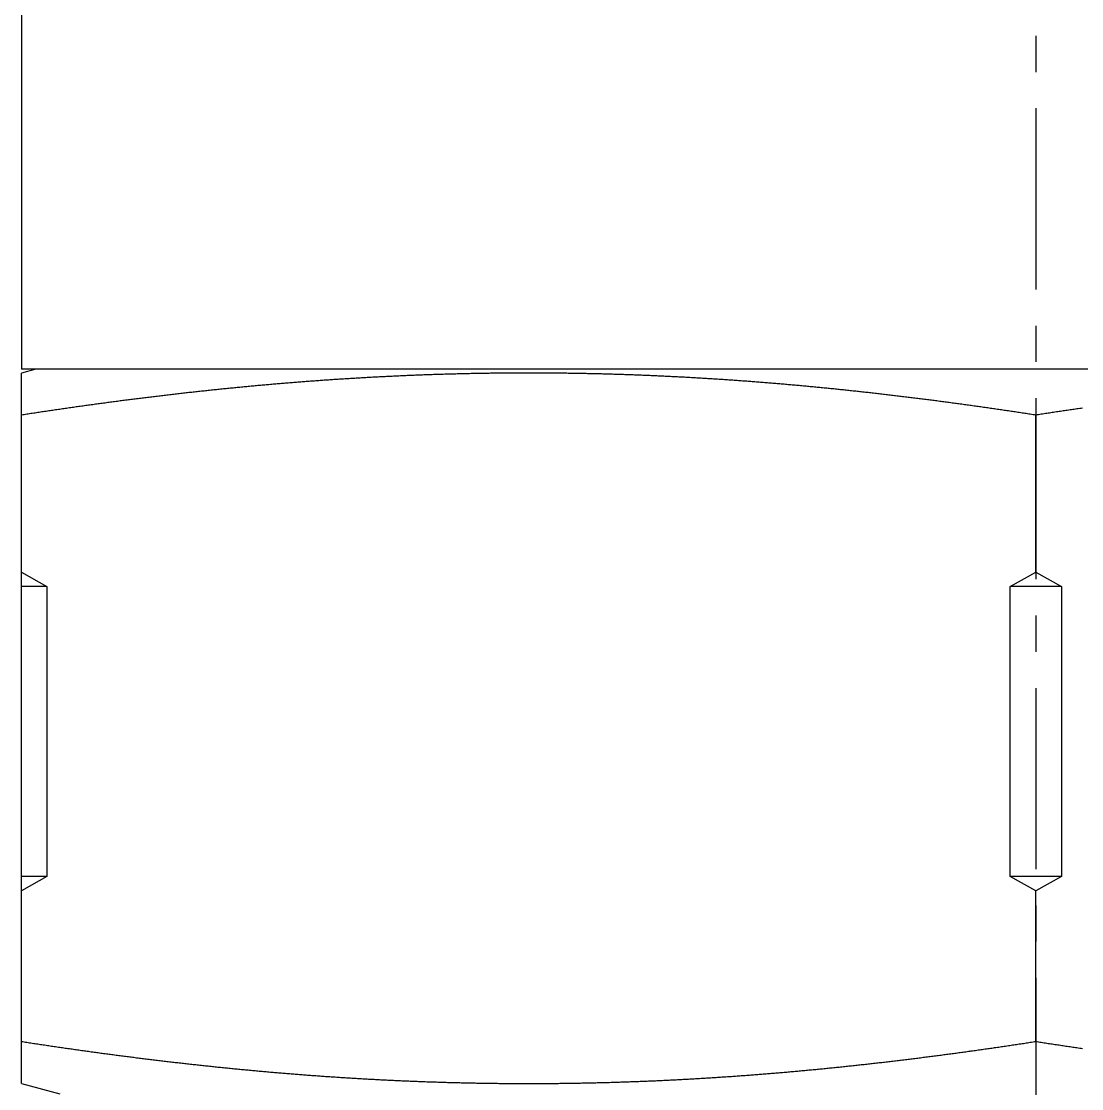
# Model space of a CAD drawing. Extents: x -14 to 110, y -23 to 72.
# Drawn here: x 94.11 to 101.42, y 8.44 to 15.8 of the extents above; entities that cross this region are included whole.
import ezdxf

# ---------------------------------------------------------------- set-up
doc = ezdxf.new("R2010")
doc.units = 0
doc.linetypes.add('CENTER', pattern=[2, 1.25, -0.25, 0.25, -0.25])
doc.layers.get('0').update_dxf_attribs({"linetype": 'CONTINUOUS'})
doc.layers.add('CENTER', color=1, linetype='CENTER')

msp = doc.modelspace()

# ---------------------------------------------------------------- linework, layer by layer
at = {"color": 7, "linetype": 'CONTINUOUS'}
for p, q in [((94.1078, 20.5041), (94.1078, 13.4041)), ((108.1078, 13.4041), (94.1078, 13.4041)), ((94.2078, 13.4041), (94.1078, 13.3773)), ((94.1078, 8.4753), (94.1078, 13.3773)), ((101.1078, 12.0041), (101.1078, 13.0872)), ((94.1078, 12.0041), (94.2844, 11.9041)), ((100.9312, 11.9041), (101.1078, 12.0041)), ((101.1078, 12.0041), (101.2844, 11.9041)), ((94.2844, 11.9041), (94.1078, 11.9041)), ((94.2844, 11.9041), (94.2844, 9.9041)), ((100.9312, 9.9041), (100.9312, 11.9041)), ((101.2844, 11.9041), (100.9312, 11.9041)), ((101.2844, 11.9041), (101.2844, 9.9041)), ((94.2844, 9.9041), (94.1078, 9.8041)), ((94.2844, 9.9041), (94.1078, 9.9041)), ((101.1078, 9.8041), (100.9312, 9.9041)), ((101.2844, 9.9041), (100.9312, 9.9041)), ((101.2844, 9.9041), (101.1078, 9.8041)), ((101.1078, 8.7655), (101.1078, 9.8041)), ((94.1078, 8.4753), (94.3734, 8.4041))]:
    msp.add_line(p, q, dxfattribs=at)
at = {"color": 7}
for points in [[(101.108, 13.0872, 0), (101.098, 13.0886, 0), (101.089, 13.0901, 0), (101.079, 13.0916, 0), (101.07, 13.093, 0), (101.061, 13.0945, 0), (101.051, 13.0959, 0), (101.042, 13.0974, 0), (101.032, 13.0988, 0), (101.023, 13.1002, 0), (101.013, 13.1017, 0), (101.004, 13.1031, 0), (100.994, 13.1045, 0), (100.985, 13.106, 0), (100.975, 13.1074, 0), (100.966, 13.1088, 0), (100.957, 13.1102, 0), (100.947, 13.1116, 0), (100.938, 13.113, 0), (100.928, 13.1144, 0), (100.919, 13.1158, 0), (100.909, 13.1173, 0), (100.9, 13.1186, 0), (100.89, 13.12, 0), (100.881, 13.1214, 0), (100.871, 13.1228, 0), (100.862, 13.1242, 0), (100.852, 13.1256, 0), (100.843, 13.127, 0), (100.833, 13.1283, 0), (100.824, 13.1297, 0), (100.815, 13.1311, 0), (100.805, 13.1325, 0), (100.796, 13.1338, 0), (100.786, 13.1352, 0), (100.777, 13.1365, 0), (100.767, 13.1379, 0), (100.758, 13.1392, 0), (100.748, 13.1406, 0), (100.739, 13.1419, 0), (100.729, 13.1433, 0), (100.72, 13.1446, 0), (100.71, 13.146, 0), (100.701, 13.1473, 0), (100.691, 13.1486, 0), (100.682, 13.1499, 0), (100.672, 13.1513, 0), (100.663, 13.1526, 0), (100.654, 13.1539, 0), (100.644, 13.1552, 0), (100.635, 13.1565, 0), (100.625, 13.1578, 0), (100.616, 13.1591, 0), (100.606, 13.1604, 0), (100.597, 13.1617, 0), (100.587, 13.163, 0), (100.578, 13.1643, 0), (100.568, 13.1656, 0), (100.559, 13.1669, 0), (100.549, 13.1682, 0), (100.54, 13.1695, 0), (100.53, 13.1707, 0), (100.521, 13.172, 0), (100.511, 13.1733, 0), (100.502, 13.1746, 0), (100.492, 13.1758, 0), (100.483, 13.1771, 0), (100.473, 13.1783, 0), (100.464, 13.1796, 0), (100.454, 13.1808, 0), (100.445, 13.1821, 0), (100.435, 13.1833, 0), (100.426, 13.1846, 0), (100.417, 13.1858, 0), (100.407, 13.187, 0), (100.398, 13.1883, 0), (100.388, 13.1895, 0), (100.379, 13.1907, 0), (100.369, 13.1919, 0), (100.36, 13.1931, 0), (100.35, 13.1943, 0), (100.341, 13.1956, 0), (100.331, 13.1968, 0), (100.322, 13.198, 0), (100.312, 13.1992, 0), (100.303, 13.2004, 0), (100.293, 13.2015, 0), (100.284, 13.2027, 0), (100.274, 13.2039, 0), (100.265, 13.2051, 0), (100.255, 13.2063, 0), (100.246, 13.2074, 0), (100.236, 13.2086, 0), (100.227, 13.2098, 0), (100.217, 13.2109, 0), (100.208, 13.2121, 0), (100.198, 13.2133, 0), (100.189, 13.2144, 0), (100.179, 13.2156, 0), (100.17, 13.2167, 0), (100.16, 13.2179, 0), (100.151, 13.219, 0), (100.141, 13.2201, 0), (100.132, 13.2213, 0), (100.122, 13.2224, 0), (100.113, 13.2235, 0), (100.103, 13.2246, 0), (100.094, 13.2257, 0), (100.084, 13.2269, 0), (100.075, 13.228, 0), (100.065, 13.2291, 0), (100.056, 13.2302, 0), (100.046, 13.2313, 0), (100.037, 13.2324, 0), (100.027, 13.2335, 0), (100.018, 13.2346, 0), (100.008, 13.2356, 0), (99.9987, 13.2367, 0), (99.9892, 13.2378, 0), (99.9797, 13.2389, 0), (99.9702, 13.2399, 0), (99.9607, 13.241, 0), (99.9512, 13.2421, 0), (99.9417, 13.2431, 0), (99.9322, 13.2442, 0), (99.9227, 13.2452, 0), (99.9131, 13.2463, 0), (99.9036, 13.2473, 0), (99.8941, 13.2484, 0), (99.8846, 13.2494, 0), (99.8751, 13.2504, 0), (99.8656, 13.2515, 0), (99.8561, 13.2525, 0), (99.8466, 13.2535, 0), (99.8371, 13.2545, 0), (99.8276, 13.2555, 0), (99.818, 13.2566, 0), (99.8085, 13.2576, 0), (99.799, 13.2586, 0), (99.7895, 13.2596, 0), (99.78, 13.2606, 0), (99.7705, 13.2615, 0), (99.761, 13.2625, 0), (99.7514, 13.2635, 0), (99.7419, 13.2645, 0), (99.7324, 13.2655, 0), (99.7229, 13.2664, 0), (99.7134, 13.2674, 0), (99.7039, 13.2684, 0), (99.6943, 13.2693, 0), (99.6848, 13.2703, 0), (99.6753, 13.2713, 0), (99.6658, 13.2722, 0), (99.6563, 13.2731, 0), (99.6467, 13.2741, 0), (99.6372, 13.275, 0), (99.6277, 13.276, 0), (99.6182, 13.2769, 0), (99.6087, 13.2778, 0), (99.5991, 13.2787, 0), (99.5896, 13.2797, 0), (99.5801, 13.2806, 0), (99.5706, 13.2815, 0), (99.5611, 13.2824, 0), (99.5515, 13.2833, 0), (99.542, 13.2842, 0), (99.5325, 13.2851, 0), (99.523, 13.286, 0), (99.5134, 13.2869, 0), (99.5039, 13.2877, 0), (99.4944, 13.2886, 0), (99.4849, 13.2895, 0), (99.4753, 13.2904, 0), (99.4658, 13.2912, 0), (99.4563, 13.2921, 0), (99.4467, 13.2929, 0), (99.4372, 13.2938, 0), (99.4277, 13.2946, 0), (99.4182, 13.2955, 0), (99.4086, 13.2963, 0), (99.3991, 13.2972, 0), (99.3896, 13.298, 0), (99.38, 13.2988, 0), (99.3705, 13.2997, 0), (99.361, 13.3005, 0), (99.3515, 13.3013, 0), (99.3419, 13.3021, 0), (99.3324, 13.3029, 0), (99.3229, 13.3037, 0), (99.3133, 13.3045, 0), (99.3038, 13.3053, 0), (99.2943, 13.3061, 0), (99.2847, 13.3069, 0), (99.2752, 13.3077, 0), (99.2657, 13.3085, 0), (99.2561, 13.3092, 0), (99.2466, 13.31, 0), (99.2371, 13.3108, 0), (99.2275, 13.3115, 0), (99.218, 13.3123, 0), (99.2084, 13.313, 0), (99.1989, 13.3138, 0), (99.1894, 13.3145, 0), (99.1798, 13.3153, 0), (99.1703, 13.316, 0), (99.1608, 13.3168, 0), (99.1512, 13.3175, 0), (99.1417, 13.3182, 0), (99.1321, 13.3189, 0), (99.1226, 13.3196, 0), (99.1131, 13.3204, 0), (99.1035, 13.3211, 0), (99.094, 13.3218, 0), (99.0844, 13.3225, 0), (99.0749, 13.3232, 0), (99.0654, 13.3239, 0), (99.0558, 13.3245, 0), (99.0463, 13.3252, 0), (99.0367, 13.3259, 0), (99.0272, 13.3266, 0), (99.0177, 13.3272, 0), (99.0081, 13.3279, 0), (98.9986, 13.3286, 0), (98.989, 13.3292, 0), (98.9795, 13.3299, 0), (98.9699, 13.3305, 0), (98.9604, 13.3312, 0), (98.9508, 13.3318, 0), (98.9413, 13.3324, 0), (98.9318, 13.3331, 0), (98.9222, 13.3337, 0), (98.9127, 13.3343, 0), (98.9031, 13.3349, 0), (98.8936, 13.3356, 0), (98.884, 13.3362, 0), (98.8745, 13.3368, 0), (98.8649, 13.3374, 0), (98.8554, 13.338, 0), (98.8458, 13.3386, 0), (98.8363, 13.3391, 0), (98.8267, 13.3397, 0), (98.8172, 13.3403, 0), (98.8076, 13.3409, 0), (98.7981, 13.3415, 0), (98.7885, 13.342, 0), (98.779, 13.3426, 0), (98.7694, 13.3431, 0), (98.7599, 13.3437, 0), (98.7503, 13.3442, 0), (98.7408, 13.3448, 0), (98.7312, 13.3453, 0), (98.7217, 13.3459, 0), (98.7121, 13.3464, 0), (98.7026, 13.3469, 0), (98.693, 13.3474, 0), (98.6835, 13.348, 0), (98.6739, 13.3485, 0), (98.6644, 13.349, 0), (98.6548, 13.3495, 0), (98.6453, 13.35, 0), (98.6357, 13.3505, 0), (98.6262, 13.351, 0), (98.6166, 13.3515, 0), (98.6071, 13.3519, 0), (98.5975, 13.3524, 0), (98.5879, 13.3529, 0), (98.5784, 13.3534, 0), (98.5688, 13.3538, 0), (98.5593, 13.3543, 0), (98.5497, 13.3547, 0), (98.5402, 13.3552, 0), (98.5306, 13.3556, 0), (98.5211, 13.3561, 0), (98.5115, 13.3565, 0), (98.5019, 13.357, 0), (98.4924, 13.3574, 0), (98.4828, 13.3578, 0), (98.4733, 13.3582, 0), (98.4637, 13.3586, 0), (98.4542, 13.3591, 0), (98.4446, 13.3595, 0), (98.4351, 13.3599, 0), (98.4255, 13.3603, 0), (98.4159, 13.3607, 0), (98.4064, 13.361, 0), (98.3968, 13.3614, 0), (98.3873, 13.3618, 0), (98.3777, 13.3622, 0), (98.3681, 13.3626, 0), (98.3586, 13.3629, 0), (98.349, 13.3633, 0), (98.3395, 13.3636, 0), (98.3299, 13.364, 0), (98.3203, 13.3643, 0), (98.3108, 13.3647, 0), (98.3012, 13.365, 0), (98.2917, 13.3654, 0), (98.2821, 13.3657, 0), (98.2725, 13.366, 0), (98.263, 13.3663, 0), (98.2534, 13.3667, 0), (98.2439, 13.367, 0), (98.2343, 13.3673, 0), (98.2247, 13.3676, 0), (98.2152, 13.3679, 0), (98.2056, 13.3682, 0), (98.1961, 13.3685, 0), (98.1865, 13.3687, 0), (98.1769, 13.369, 0), (98.1674, 13.3693, 0), (98.1578, 13.3696, 0), (98.1482, 13.3698, 0), (98.1387, 13.3701, 0), (98.1291, 13.3704, 0), (98.1196, 13.3706, 0), (98.11, 13.3709, 0), (98.1004, 13.3711, 0), (98.0909, 13.3713, 0), (98.0813, 13.3716, 0), (98.0717, 13.3718, 0), (98.0622, 13.372, 0), (98.0526, 13.3722, 0), (98.043, 13.3725, 0), (98.0335, 13.3727, 0), (98.0239, 13.3729, 0), (98.0144, 13.3731, 0), (98.0048, 13.3733, 0), (97.9952, 13.3735, 0), (97.9857, 13.3737, 0), (97.9761, 13.3738, 0), (97.9665, 13.374, 0), (97.957, 13.3742, 0), (97.9474, 13.3744, 0), (97.9378, 13.3745, 0), (97.9283, 13.3747, 0), (97.9187, 13.3748, 0), (97.9091, 13.375, 0), (97.8996, 13.3751, 0), (97.89, 13.3753, 0), (97.8805, 13.3754, 0), (97.8709, 13.3756, 0), (97.8613, 13.3757, 0), (97.8518, 13.3758, 0), (97.8422, 13.3759, 0), (97.8326, 13.376, 0), (97.8231, 13.3761, 0), (97.8135, 13.3762, 0), (97.8039, 13.3763, 0), (97.7944, 13.3764, 0), (97.7848, 13.3765, 0), (97.7752, 13.3766, 0), (97.7657, 13.3767, 0), (97.7561, 13.3768, 0), (97.7465, 13.3768, 0), (97.737, 13.3769, 0), (97.7274, 13.377, 0), (97.7178, 13.377, 0), (97.7083, 13.3771, 0), (97.6987, 13.3771, 0), (97.6891, 13.3772, 0), (97.6796, 13.3772, 0), (97.67, 13.3772, 0), (97.6604, 13.3773, 0), (97.6509, 13.3773, 0), (97.6413, 13.3773, 0), (97.6317, 13.3773, 0), (97.6222, 13.3773, 0), (97.6126, 13.3773, 0), (97.603, 13.3773, 0), (97.5935, 13.3773, 0), (97.5839, 13.3773, 0), (97.5743, 13.3773, 0), (97.5648, 13.3773, 0), (97.5552, 13.3773, 0), (97.5456, 13.3772, 0), (97.5361, 13.3772, 0), (97.5265, 13.3772, 0), (97.5169, 13.3771, 0), (97.5074, 13.3771, 0), (97.4978, 13.377, 0), (97.4883, 13.377, 0), (97.4787, 13.3769, 0), (97.4691, 13.3768, 0), (97.4596, 13.3768, 0), (97.45, 13.3767, 0), (97.4404, 13.3766, 0), (97.4309, 13.3765, 0), (97.4213, 13.3764, 0), (97.4117, 13.3763, 0), (97.4022, 13.3762, 0), (97.3926, 13.3761, 0), (97.383, 13.376, 0), (97.3735, 13.3759, 0), (97.3639, 13.3758, 0), (97.3543, 13.3757, 0), (97.3448, 13.3755, 0), (97.3352, 13.3754, 0), (97.3256, 13.3753, 0), (97.3161, 13.3751, 0), (97.3065, 13.375, 0), (97.2969, 13.3748, 0), (97.2874, 13.3747, 0), (97.2778, 13.3745, 0), (97.2682, 13.3744, 0), (97.2587, 13.3742, 0), (97.2491, 13.374, 0), (97.2396, 13.3738, 0), (97.23, 13.3736, 0), (97.2204, 13.3735, 0), (97.2109, 13.3733, 0), (97.2013, 13.3731, 0), (97.1917, 13.3729, 0), (97.1822, 13.3727, 0), (97.1726, 13.3724, 0), (97.163, 13.3722, 0), (97.1535, 13.372, 0), (97.1439, 13.3718, 0), (97.1344, 13.3716, 0), (97.1248, 13.3713, 0), (97.1152, 13.3711, 0), (97.1057, 13.3708, 0), (97.0961, 13.3706, 0), (97.0865, 13.3703, 0), (97.077, 13.3701, 0), (97.0674, 13.3698, 0), (97.0578, 13.3696, 0), (97.0483, 13.3693, 0), (97.0387, 13.369, 0), (97.0292, 13.3687, 0), (97.0196, 13.3684, 0), (97.01, 13.3682, 0), (97.0005, 13.3679, 0), (96.9909, 13.3676, 0), (96.9814, 13.3673, 0), (96.9718, 13.367, 0), (96.9622, 13.3666, 0), (96.9527, 13.3663, 0), (96.9431, 13.366, 0), (96.9336, 13.3657, 0), (96.924, 13.3653, 0), (96.9144, 13.365, 0), (96.9049, 13.3647, 0), (96.8953, 13.3643, 0), (96.8857, 13.364, 0), (96.8762, 13.3636, 0), (96.8666, 13.3633, 0), (96.8571, 13.3629, 0), (96.8475, 13.3625, 0), (96.838, 13.3622, 0), (96.8284, 13.3618, 0), (96.8188, 13.3614, 0), (96.8093, 13.361, 0), (96.7997, 13.3606, 0), (96.7902, 13.3603, 0), (96.7806, 13.3599, 0), (96.771, 13.3595, 0), (96.7615, 13.359, 0), (96.7519, 13.3586, 0), (96.7424, 13.3582, 0), (96.7328, 13.3578, 0), (96.7233, 13.3574, 0), (96.7137, 13.3569, 0), (96.7041, 13.3565, 0), (96.6946, 13.3561, 0), (96.685, 13.3556, 0), (96.6755, 13.3552, 0), (96.6659, 13.3547, 0), (96.6564, 13.3543, 0), (96.6468, 13.3538, 0), (96.6373, 13.3534, 0), (96.6277, 13.3529, 0), (96.6182, 13.3524, 0), (96.6086, 13.3519, 0), (96.599, 13.3515, 0), (96.5895, 13.351, 0), (96.5799, 13.3505, 0), (96.5704, 13.35, 0), (96.5608, 13.3495, 0), (96.5513, 13.349, 0), (96.5417, 13.3485, 0), (96.5322, 13.348, 0), (96.5226, 13.3474, 0), (96.5131, 13.3469, 0), (96.5035, 13.3464, 0), (96.494, 13.3459, 0), (96.4844, 13.3453, 0), (96.4749, 13.3448, 0), (96.4653, 13.3442, 0), (96.4558, 13.3437, 0), (96.4462, 13.3431, 0), (96.4367, 13.3426, 0), (96.4271, 13.342, 0), (96.4176, 13.3415, 0), (96.408, 13.3409, 0), (96.3985, 13.3403, 0), (96.3889, 13.3397, 0), (96.3794, 13.3391, 0), (96.3698, 13.3386, 0), (96.3603, 13.338, 0), (96.3507, 13.3374, 0), (96.3412, 13.3368, 0), (96.3316, 13.3362, 0), (96.3221, 13.3356, 0), (96.3125, 13.3349, 0), (96.303, 13.3343, 0), (96.2934, 13.3337, 0), (96.2839, 13.3331, 0), (96.2744, 13.3324, 0), (96.2648, 13.3318, 0), (96.2553, 13.3312, 0), (96.2457, 13.3305, 0), (96.2362, 13.3299, 0), (96.2266, 13.3292, 0), (96.2171, 13.3286, 0), (96.2075, 13.3279, 0), (96.198, 13.3272, 0), (96.1885, 13.3266, 0), (96.1789, 13.3259, 0), (96.1694, 13.3252, 0), (96.1598, 13.3245, 0), (96.1503, 13.3239, 0), (96.1408, 13.3232, 0), (96.1312, 13.3225, 0), (96.1217, 13.3218, 0), (96.1121, 13.3211, 0), (96.1026, 13.3204, 0), (96.0931, 13.3196, 0), (96.0835, 13.3189, 0), (96.074, 13.3182, 0), (96.0644, 13.3175, 0), (96.0549, 13.3168, 0), (96.0454, 13.316, 0), (96.0358, 13.3153, 0), (96.0263, 13.3145, 0), (96.0167, 13.3138, 0), (96.0072, 13.313, 0), (95.9977, 13.3123, 0), (95.9881, 13.3115, 0), (95.9786, 13.3108, 0), (95.9691, 13.31, 0), (95.9595, 13.3092, 0), (95.95, 13.3085, 0), (95.9405, 13.3077, 0), (95.9309, 13.3069, 0), (95.9214, 13.3061, 0), (95.9119, 13.3053, 0), (95.9023, 13.3045, 0), (95.8928, 13.3037, 0), (95.8833, 13.3029, 0), (95.8737, 13.3021, 0), (95.8642, 13.3013, 0), (95.8547, 13.3005, 0), (95.8451, 13.2997, 0), (95.8356, 13.2988, 0), (95.8261, 13.298, 0), (95.8165, 13.2972, 0), (95.807, 13.2963, 0), (95.7975, 13.2955, 0), (95.788, 13.2946, 0), (95.7784, 13.2938, 0), (95.7689, 13.2929, 0), (95.7594, 13.2921, 0), (95.7499, 13.2912, 0), (95.7403, 13.2904, 0), (95.7308, 13.2895, 0), (95.7213, 13.2886, 0), (95.7117, 13.2877, 0), (95.7022, 13.2869, 0), (95.6927, 13.286, 0), (95.6832, 13.2851, 0), (95.6736, 13.2842, 0), (95.6641, 13.2833, 0), (95.6546, 13.2824, 0), (95.6451, 13.2815, 0), (95.6356, 13.2806, 0), (95.626, 13.2797, 0), (95.6165, 13.2787, 0), (95.607, 13.2778, 0), (95.5975, 13.2769, 0), (95.5879, 13.276, 0), (95.5784, 13.275, 0), (95.5689, 13.2741, 0), (95.5594, 13.2731, 0), (95.5499, 13.2722, 0), (95.5403, 13.2712, 0), (95.5308, 13.2703, 0), (95.5213, 13.2693, 0), (95.5118, 13.2684, 0), (95.5023, 13.2674, 0), (95.4928, 13.2664, 0), (95.4832, 13.2655, 0), (95.4737, 13.2645, 0), (95.4642, 13.2635, 0), (95.4547, 13.2625, 0), (95.4452, 13.2615, 0), (95.4357, 13.2606, 0), (95.4262, 13.2596, 0), (95.4166, 13.2586, 0), (95.4071, 13.2576, 0), (95.3976, 13.2566, 0), (95.3881, 13.2555, 0), (95.3786, 13.2545, 0), (95.3691, 13.2535, 0), (95.3596, 13.2525, 0), (95.3501, 13.2515, 0), (95.3405, 13.2504, 0), (95.331, 13.2494, 0), (95.3215, 13.2484, 0), (95.312, 13.2473, 0), (95.3025, 13.2463, 0), (95.293, 13.2452, 0), (95.2835, 13.2442, 0), (95.274, 13.2431, 0), (95.2645, 13.2421, 0), (95.255, 13.241, 0), (95.2455, 13.2399, 0), (95.236, 13.2389, 0), (95.2264, 13.2378, 0), (95.2169, 13.2367, 0), (95.2074, 13.2356, 0), (95.1979, 13.2346, 0), (95.1884, 13.2335, 0), (95.1789, 13.2324, 0), (95.1694, 13.2313, 0), (95.1599, 13.2302, 0), (95.1504, 13.2291, 0), (95.1409, 13.228, 0), (95.1314, 13.2269, 0), (95.1219, 13.2257, 0), (95.1124, 13.2246, 0), (95.1029, 13.2235, 0), (95.0934, 13.2224, 0), (95.0839, 13.2213, 0), (95.0744, 13.2201, 0), (95.0649, 13.219, 0), (95.0554, 13.2179, 0), (95.0459, 13.2167, 0), (95.0364, 13.2156, 0), (95.0269, 13.2144, 0), (95.0174, 13.2133, 0), (95.0079, 13.2121, 0), (94.9984, 13.2109, 0), (94.9889, 13.2098, 0), (94.9794, 13.2086, 0), (94.97, 13.2074, 0), (94.9605, 13.2063, 0), (94.951, 13.2051, 0), (94.9415, 13.2039, 0), (94.932, 13.2027, 0), (94.9225, 13.2015, 0), (94.913, 13.2004, 0), (94.9035, 13.1992, 0), (94.894, 13.198, 0), (94.8845, 13.1968, 0), (94.875, 13.1956, 0), (94.8655, 13.1943, 0), (94.8561, 13.1931, 0), (94.8466, 13.1919, 0), (94.8371, 13.1907, 0), (94.8276, 13.1895, 0), (94.8181, 13.1883, 0), (94.8086, 13.187, 0), (94.7991, 13.1858, 0), (94.7896, 13.1846, 0), (94.7802, 13.1833, 0), (94.7707, 13.1821, 0), (94.7612, 13.1808, 0), (94.7517, 13.1796, 0), (94.7422, 13.1783, 0), (94.7327, 13.1771, 0), (94.7233, 13.1758, 0), (94.7138, 13.1745, 0), (94.7043, 13.1733, 0), (94.6948, 13.172, 0), (94.6853, 13.1707, 0), (94.6758, 13.1695, 0), (94.6664, 13.1682, 0), (94.6569, 13.1669, 0), (94.6474, 13.1656, 0), (94.6379, 13.1643, 0), (94.6285, 13.163, 0), (94.619, 13.1617, 0), (94.6095, 13.1604, 0), (94.6, 13.1591, 0), (94.5905, 13.1578, 0), (94.5811, 13.1565, 0), (94.5716, 13.1552, 0), (94.5621, 13.1539, 0), (94.5526, 13.1526, 0), (94.5432, 13.1513, 0), (94.5337, 13.1499, 0), (94.5242, 13.1486, 0), (94.5147, 13.1473, 0), (94.5053, 13.146, 0), (94.4958, 13.1446, 0), (94.4863, 13.1433, 0), (94.4769, 13.1419, 0), (94.4674, 13.1406, 0), (94.4579, 13.1392, 0), (94.4484, 13.1379, 0), (94.439, 13.1365, 0), (94.4295, 13.1352, 0), (94.42, 13.1338, 0), (94.4106, 13.1325, 0), (94.4011, 13.1311, 0), (94.3916, 13.1297, 0), (94.3822, 13.1283, 0), (94.3727, 13.127, 0), (94.3632, 13.1256, 0), (94.3538, 13.1242, 0), (94.3443, 13.1228, 0), (94.3348, 13.1214, 0), (94.3254, 13.12, 0), (94.3159, 13.1186, 0), (94.3064, 13.1173, 0), (94.297, 13.1159, 0), (94.2875, 13.1144, 0), (94.2781, 13.113, 0), (94.2686, 13.1116, 0), (94.2591, 13.1102, 0), (94.2497, 13.1088, 0), (94.2402, 13.1074, 0), (94.2308, 13.106, 0), (94.2213, 13.1045, 0), (94.2118, 13.1031, 0), (94.2024, 13.1017, 0), (94.1929, 13.1002, 0), (94.1835, 13.0988, 0), (94.174, 13.0974, 0), (94.1646, 13.0959, 0), (94.1551, 13.0945, 0), (94.1456, 13.093, 0), (94.1362, 13.0916, 0), (94.1267, 13.0901, 0), (94.1173, 13.0886, 0), (94.1078, 13.0872, 0)], [(101.43, 13.1352, 0), (101.42, 13.1338, 0), (101.411, 13.1325, 0), (101.401, 13.1311, 0), (101.392, 13.1297, 0), (101.382, 13.1283, 0), (101.373, 13.127, 0), (101.363, 13.1256, 0), (101.354, 13.1242, 0), (101.344, 13.1228, 0), (101.335, 13.1214, 0), (101.325, 13.12, 0), (101.316, 13.1186, 0), (101.306, 13.1173, 0), (101.297, 13.1159, 0), (101.288, 13.1144, 0), (101.278, 13.113, 0), (101.269, 13.1116, 0), (101.259, 13.1102, 0), (101.25, 13.1088, 0), (101.24, 13.1074, 0), (101.231, 13.106, 0), (101.221, 13.1045, 0), (101.212, 13.1031, 0), (101.202, 13.1017, 0), (101.193, 13.1002, 0), (101.183, 13.0988, 0), (101.174, 13.0974, 0), (101.165, 13.0959, 0), (101.155, 13.0945, 0), (101.146, 13.093, 0), (101.136, 13.0916, 0), (101.127, 13.0901, 0), (101.117, 13.0886, 0), (101.108, 13.0872, 0)], [(94.1078, 8.7654, 0), (94.1173, 8.764, 0), (94.1267, 8.7625, 0), (94.1362, 8.7611, 0), (94.1456, 8.7596, 0), (94.1551, 8.7582, 0), (94.1646, 8.7567, 0), (94.174, 8.7553, 0), (94.1835, 8.7538, 0), (94.1929, 8.7524, 0), (94.2024, 8.751, 0), (94.2118, 8.7495, 0), (94.2213, 8.7481, 0), (94.2308, 8.7467, 0), (94.2402, 8.7453, 0), (94.2497, 8.7438, 0), (94.2591, 8.7424, 0), (94.2686, 8.741, 0), (94.2781, 8.7396, 0), (94.2875, 8.7382, 0), (94.297, 8.7368, 0), (94.3064, 8.7354, 0), (94.3159, 8.734, 0), (94.3254, 8.7326, 0), (94.3348, 8.7312, 0), (94.3443, 8.7298, 0), (94.3538, 8.7284, 0), (94.3632, 8.727, 0), (94.3727, 8.7257, 0), (94.3822, 8.7243, 0), (94.3916, 8.7229, 0), (94.4011, 8.7215, 0), (94.4106, 8.7202, 0), (94.42, 8.7188, 0), (94.4295, 8.7174, 0), (94.439, 8.7161, 0), (94.4484, 8.7147, 0), (94.4579, 8.7134, 0), (94.4674, 8.712, 0), (94.4769, 8.7107, 0), (94.4863, 8.7094, 0), (94.4958, 8.708, 0), (94.5053, 8.7067, 0), (94.5147, 8.7053, 0), (94.5242, 8.704, 0), (94.5337, 8.7027, 0), (94.5432, 8.7014, 0), (94.5526, 8.7, 0), (94.5621, 8.6987, 0), (94.5716, 8.6974, 0), (94.5811, 8.6961, 0), (94.5905, 8.6948, 0), (94.6, 8.6935, 0), (94.6095, 8.6922, 0), (94.619, 8.6909, 0), (94.6285, 8.6896, 0), (94.6379, 8.6883, 0), (94.6474, 8.687, 0), (94.6569, 8.6857, 0), (94.6664, 8.6844, 0), (94.6758, 8.6832, 0), (94.6853, 8.6819, 0), (94.6948, 8.6806, 0), (94.7043, 8.6793, 0), (94.7138, 8.6781, 0), (94.7233, 8.6768, 0), (94.7327, 8.6756, 0), (94.7422, 8.6743, 0), (94.7517, 8.673, 0), (94.7612, 8.6718, 0), (94.7707, 8.6706, 0), (94.7802, 8.6693, 0), (94.7896, 8.6681, 0), (94.7991, 8.6668, 0), (94.8086, 8.6656, 0), (94.8181, 8.6644, 0), (94.8276, 8.6631, 0), (94.8371, 8.6619, 0), (94.8466, 8.6607, 0), (94.8561, 8.6595, 0), (94.8655, 8.6583, 0), (94.875, 8.6571, 0), (94.8845, 8.6559, 0), (94.894, 8.6547, 0), (94.9035, 8.6535, 0), (94.913, 8.6523, 0), (94.9225, 8.6511, 0), (94.932, 8.6499, 0), (94.9415, 8.6487, 0), (94.951, 8.6475, 0), (94.9605, 8.6463, 0), (94.97, 8.6452, 0), (94.9794, 8.644, 0), (94.9889, 8.6428, 0), (94.9984, 8.6417, 0), (95.0079, 8.6405, 0), (95.0174, 8.6394, 0), (95.0269, 8.6382, 0), (95.0364, 8.6371, 0), (95.0459, 8.6359, 0), (95.0554, 8.6348, 0), (95.0649, 8.6336, 0), (95.0744, 8.6325, 0), (95.0839, 8.6314, 0), (95.0934, 8.6302, 0), (95.1029, 8.6291, 0), (95.1124, 8.628, 0), (95.1219, 8.6269, 0), (95.1314, 8.6258, 0), (95.1409, 8.6247, 0), (95.1504, 8.6235, 0), (95.1599, 8.6225, 0), (95.1694, 8.6213, 0), (95.1789, 8.6203, 0), (95.1884, 8.6192, 0), (95.1979, 8.6181, 0), (95.2074, 8.617, 0), (95.2169, 8.6159, 0), (95.2264, 8.6148, 0), (95.236, 8.6138, 0), (95.2455, 8.6127, 0), (95.255, 8.6116, 0), (95.2645, 8.6106, 0), (95.274, 8.6095, 0), (95.2835, 8.6084, 0), (95.293, 8.6074, 0), (95.3025, 8.6064, 0), (95.312, 8.6053, 0), (95.3215, 8.6043, 0), (95.331, 8.6032, 0), (95.3405, 8.6022, 0), (95.3501, 8.6012, 0), (95.3596, 8.6001, 0), (95.3691, 8.5991, 0), (95.3786, 8.5981, 0), (95.3881, 8.5971, 0), (95.3976, 8.5961, 0), (95.4071, 8.5951, 0), (95.4166, 8.5941, 0), (95.4262, 8.5931, 0), (95.4357, 8.5921, 0), (95.4452, 8.5911, 0), (95.4547, 8.5901, 0), (95.4642, 8.5891, 0), (95.4737, 8.5881, 0), (95.4832, 8.5871, 0), (95.4928, 8.5862, 0), (95.5023, 8.5852, 0), (95.5118, 8.5843, 0), (95.5213, 8.5833, 0), (95.5308, 8.5823, 0), (95.5403, 8.5814, 0), (95.5499, 8.5804, 0), (95.5594, 8.5795, 0), (95.5689, 8.5785, 0), (95.5784, 8.5776, 0), (95.5879, 8.5767, 0), (95.5975, 8.5757, 0), (95.607, 8.5748, 0), (95.6165, 8.5739, 0), (95.626, 8.573, 0), (95.6356, 8.5721, 0), (95.6451, 8.5711, 0), (95.6546, 8.5702, 0), (95.6641, 8.5693, 0), (95.6736, 8.5685, 0), (95.6832, 8.5676, 0), (95.6927, 8.5667, 0), (95.7022, 8.5658, 0), (95.7117, 8.5649, 0), (95.7213, 8.564, 0), (95.7308, 8.5631, 0), (95.7403, 8.5623, 0), (95.7498, 8.5614, 0), (95.7594, 8.5605, 0), (95.7689, 8.5597, 0), (95.7784, 8.5588, 0), (95.788, 8.558, 0), (95.7975, 8.5571, 0), (95.807, 8.5563, 0), (95.8165, 8.5555, 0), (95.8261, 8.5546, 0), (95.8356, 8.5538, 0), (95.8451, 8.553, 0), (95.8547, 8.5521, 0), (95.8642, 8.5513, 0), (95.8737, 8.5505, 0), (95.8833, 8.5497, 0), (95.8928, 8.5489, 0), (95.9023, 8.5481, 0), (95.9119, 8.5473, 0), (95.9214, 8.5465, 0), (95.9309, 8.5457, 0), (95.9405, 8.545, 0), (95.95, 8.5442, 0), (95.9595, 8.5434, 0), (95.9691, 8.5426, 0), (95.9786, 8.5419, 0), (95.9881, 8.5411, 0), (95.9977, 8.5403, 0), (96.0072, 8.5396, 0), (96.0167, 8.5388, 0), (96.0263, 8.5381, 0), (96.0358, 8.5373, 0), (96.0454, 8.5366, 0), (96.0549, 8.5359, 0), (96.0644, 8.5351, 0), (96.074, 8.5344, 0), (96.0835, 8.5337, 0), (96.0931, 8.533, 0), (96.1026, 8.5323, 0), (96.1121, 8.5316, 0), (96.1217, 8.5309, 0), (96.1312, 8.5302, 0), (96.1408, 8.5295, 0), (96.1503, 8.5288, 0), (96.1598, 8.5281, 0), (96.1694, 8.5274, 0), (96.1789, 8.5267, 0), (96.1885, 8.526, 0), (96.198, 8.5254, 0), (96.2075, 8.5247, 0), (96.2171, 8.5241, 0), (96.2266, 8.5234, 0), (96.2362, 8.5228, 0), (96.2457, 8.5221, 0), (96.2553, 8.5215, 0), (96.2648, 8.5208, 0), (96.2744, 8.5202, 0), (96.2839, 8.5196, 0), (96.2934, 8.5189, 0), (96.303, 8.5183, 0), (96.3125, 8.5177, 0), (96.3221, 8.5171, 0), (96.3316, 8.5165, 0), (96.3412, 8.5159, 0), (96.3507, 8.5153, 0), (96.3603, 8.5147, 0), (96.3698, 8.5141, 0), (96.3794, 8.5135, 0), (96.3889, 8.5129, 0), (96.3985, 8.5123, 0), (96.408, 8.5117, 0), (96.4176, 8.5112, 0), (96.4271, 8.5106, 0), (96.4367, 8.51, 0), (96.4462, 8.5095, 0), (96.4558, 8.5089, 0), (96.4653, 8.5084, 0), (96.4749, 8.5078, 0), (96.4844, 8.5073, 0), (96.494, 8.5068, 0), (96.5035, 8.5062, 0), (96.5131, 8.5057, 0), (96.5226, 8.5052, 0), (96.5322, 8.5047, 0), (96.5417, 8.5042, 0), (96.5513, 8.5037, 0), (96.5608, 8.5031, 0), (96.5704, 8.5026, 0), (96.5799, 8.5022, 0), (96.5895, 8.5017, 0), (96.599, 8.5012, 0), (96.6086, 8.5007, 0), (96.6181, 8.5002, 0), (96.6277, 8.4997, 0), (96.6373, 8.4993, 0), (96.6468, 8.4988, 0), (96.6564, 8.4984, 0), (96.6659, 8.4979, 0), (96.6755, 8.4974, 0), (96.685, 8.497, 0), (96.6946, 8.4965, 0), (96.7041, 8.4961, 0), (96.7137, 8.4957, 0), (96.7233, 8.4953, 0), (96.7328, 8.4948, 0), (96.7424, 8.4944, 0), (96.7519, 8.494, 0), (96.7615, 8.4936, 0), (96.771, 8.4932, 0), (96.7806, 8.4928, 0), (96.7902, 8.4924, 0), (96.7997, 8.492, 0), (96.8093, 8.4916, 0), (96.8188, 8.4912, 0), (96.8284, 8.4908, 0), (96.838, 8.4904, 0), (96.8475, 8.4901, 0), (96.8571, 8.4897, 0), (96.8666, 8.4893, 0), (96.8762, 8.489, 0), (96.8857, 8.4886, 0), (96.8953, 8.4883, 0), (96.9049, 8.4879, 0), (96.9144, 8.4876, 0), (96.924, 8.4873, 0), (96.9335, 8.4869, 0), (96.9431, 8.4866, 0), (96.9527, 8.4863, 0), (96.9622, 8.486, 0), (96.9718, 8.4857, 0), (96.9814, 8.4854, 0), (96.9909, 8.485, 0), (97.0005, 8.4848, 0), (97.01, 8.4845, 0), (97.0196, 8.4842, 0), (97.0292, 8.4839, 0), (97.0387, 8.4836, 0), (97.0483, 8.4833, 0), (97.0578, 8.4831, 0), (97.0674, 8.4828, 0), (97.077, 8.4825, 0), (97.0865, 8.4823, 0), (97.0961, 8.482, 0), (97.1057, 8.4818, 0), (97.1152, 8.4815, 0), (97.1248, 8.4813, 0), (97.1343, 8.4811, 0), (97.1439, 8.4808, 0), (97.1535, 8.4806, 0), (97.163, 8.4804, 0), (97.1726, 8.4802, 0), (97.1822, 8.48, 0), (97.1917, 8.4797, 0), (97.2013, 8.4795, 0), (97.2109, 8.4794, 0), (97.2204, 8.4792, 0), (97.23, 8.479, 0), (97.2396, 8.4788, 0), (97.2491, 8.4786, 0), (97.2587, 8.4784, 0), (97.2682, 8.4783, 0), (97.2778, 8.4781, 0), (97.2874, 8.4779, 0), (97.2969, 8.4778, 0), (97.3065, 8.4776, 0), (97.3161, 8.4775, 0), (97.3256, 8.4773, 0), (97.3352, 8.4772, 0), (97.3448, 8.4771, 0), (97.3543, 8.477, 0), (97.3639, 8.4768, 0), (97.3735, 8.4767, 0), (97.383, 8.4766, 0), (97.3926, 8.4765, 0), (97.4022, 8.4764, 0), (97.4117, 8.4763, 0), (97.4213, 8.4762, 0), (97.4309, 8.4761, 0), (97.4404, 8.476, 0), (97.45, 8.4759, 0), (97.4596, 8.4759, 0), (97.4691, 8.4758, 0), (97.4787, 8.4757, 0), (97.4883, 8.4757, 0), (97.4978, 8.4756, 0), (97.5074, 8.4756, 0), (97.5169, 8.4755, 0), (97.5265, 8.4755, 0), (97.5361, 8.4754, 0), (97.5456, 8.4754, 0), (97.5552, 8.4754, 0), (97.5648, 8.4753, 0), (97.5743, 8.4753, 0), (97.5839, 8.4753, 0), (97.5935, 8.4753, 0), (97.603, 8.4753, 0), (97.6126, 8.4753, 0), (97.6222, 8.4753, 0), (97.6317, 8.4753, 0), (97.6413, 8.4753, 0), (97.6509, 8.4753, 0), (97.6604, 8.4754, 0), (97.67, 8.4754, 0), (97.6796, 8.4754, 0), (97.6891, 8.4755, 0), (97.6987, 8.4755, 0), (97.7083, 8.4756, 0), (97.7178, 8.4756, 0), (97.7274, 8.4757, 0), (97.737, 8.4757, 0), (97.7465, 8.4758, 0), (97.7561, 8.4759, 0), (97.7657, 8.4759, 0), (97.7752, 8.476, 0), (97.7848, 8.4761, 0), (97.7944, 8.4762, 0), (97.8039, 8.4763, 0), (97.8135, 8.4764, 0), (97.8231, 8.4765, 0), (97.8326, 8.4766, 0), (97.8422, 8.4767, 0), (97.8518, 8.4768, 0), (97.8613, 8.477, 0), (97.8709, 8.4771, 0), (97.8805, 8.4772, 0), (97.89, 8.4774, 0), (97.8996, 8.4775, 0), (97.9091, 8.4777, 0), (97.9187, 8.4778, 0), (97.9283, 8.4779, 0), (97.9378, 8.4781, 0), (97.9474, 8.4783, 0), (97.957, 8.4785, 0), (97.9665, 8.4786, 0), (97.9761, 8.4788, 0), (97.9857, 8.479, 0), (97.9952, 8.4792, 0), (98.0048, 8.4794, 0), (98.0144, 8.4796, 0), (98.0239, 8.4798, 0), (98.0335, 8.48, 0), (98.043, 8.4802, 0), (98.0526, 8.4804, 0), (98.0622, 8.4806, 0), (98.0717, 8.4808, 0), (98.0813, 8.4811, 0), (98.0909, 8.4813, 0), (98.1004, 8.4816, 0), (98.11, 8.4818, 0), (98.1196, 8.482, 0), (98.1291, 8.4823, 0), (98.1387, 8.4825, 0), (98.1482, 8.4828, 0), (98.1578, 8.4831, 0), (98.1674, 8.4833, 0), (98.1769, 8.4836, 0), (98.1865, 8.4839, 0), (98.1961, 8.4842, 0), (98.2056, 8.4845, 0), (98.2152, 8.4848, 0), (98.2247, 8.4851, 0), (98.2343, 8.4854, 0), (98.2439, 8.4857, 0), (98.2534, 8.486, 0), (98.263, 8.4863, 0), (98.2725, 8.4866, 0), (98.2821, 8.487, 0), (98.2917, 8.4873, 0), (98.3012, 8.4876, 0), (98.3108, 8.488, 0), (98.3203, 8.4883, 0), (98.3299, 8.4886, 0), (98.3395, 8.489, 0), (98.349, 8.4894, 0), (98.3586, 8.4897, 0), (98.3681, 8.4901, 0), (98.3777, 8.4905, 0), (98.3873, 8.4908, 0), (98.3968, 8.4912, 0), (98.4064, 8.4916, 0), (98.4159, 8.492, 0), (98.4255, 8.4924, 0), (98.435, 8.4928, 0), (98.4446, 8.4932, 0), (98.4542, 8.4936, 0), (98.4637, 8.494, 0), (98.4733, 8.4944, 0), (98.4828, 8.4948, 0), (98.4924, 8.4953, 0), (98.5019, 8.4957, 0), (98.5115, 8.4961, 0), (98.5211, 8.4965, 0), (98.5306, 8.497, 0), (98.5402, 8.4974, 0), (98.5497, 8.4979, 0), (98.5593, 8.4984, 0), (98.5688, 8.4988, 0), (98.5784, 8.4993, 0), (98.5879, 8.4997, 0), (98.5975, 8.5002, 0), (98.6071, 8.5007, 0), (98.6166, 8.5012, 0), (98.6262, 8.5017, 0), (98.6357, 8.5022, 0), (98.6453, 8.5026, 0), (98.6548, 8.5031, 0), (98.6644, 8.5037, 0), (98.6739, 8.5042, 0), (98.6835, 8.5047, 0), (98.693, 8.5052, 0), (98.7026, 8.5057, 0), (98.7121, 8.5062, 0), (98.7217, 8.5068, 0), (98.7312, 8.5073, 0), (98.7408, 8.5078, 0), (98.7503, 8.5084, 0), (98.7599, 8.5089, 0), (98.7694, 8.5095, 0), (98.779, 8.51, 0), (98.7885, 8.5106, 0), (98.7981, 8.5112, 0), (98.8076, 8.5117, 0), (98.8172, 8.5123, 0), (98.8267, 8.5129, 0), (98.8363, 8.5135, 0), (98.8458, 8.5141, 0), (98.8554, 8.5147, 0), (98.8649, 8.5153, 0), (98.8745, 8.5159, 0), (98.884, 8.5165, 0), (98.8936, 8.5171, 0), (98.9031, 8.5177, 0), (98.9127, 8.5183, 0), (98.9222, 8.5189, 0), (98.9318, 8.5196, 0), (98.9413, 8.5202, 0), (98.9508, 8.5208, 0), (98.9604, 8.5214, 0), (98.9699, 8.5221, 0), (98.9795, 8.5228, 0), (98.989, 8.5234, 0), (98.9986, 8.5241, 0), (99.0081, 8.5247, 0), (99.0177, 8.5254, 0), (99.0272, 8.526, 0), (99.0367, 8.5267, 0), (99.0463, 8.5274, 0), (99.0558, 8.5281, 0), (99.0654, 8.5288, 0), (99.0749, 8.5295, 0), (99.0844, 8.5302, 0), (99.094, 8.5309, 0), (99.1035, 8.5316, 0), (99.1131, 8.5323, 0), (99.1226, 8.533, 0), (99.1321, 8.5337, 0), (99.1417, 8.5344, 0), (99.1512, 8.5351, 0), (99.1608, 8.5359, 0), (99.1703, 8.5366, 0), (99.1798, 8.5373, 0), (99.1894, 8.5381, 0), (99.1989, 8.5388, 0), (99.2084, 8.5396, 0), (99.218, 8.5403, 0), (99.2275, 8.5411, 0), (99.2371, 8.5419, 0), (99.2466, 8.5426, 0), (99.2561, 8.5434, 0), (99.2657, 8.5442, 0), (99.2752, 8.545, 0), (99.2847, 8.5457, 0), (99.2943, 8.5465, 0), (99.3038, 8.5473, 0), (99.3133, 8.5481, 0), (99.3229, 8.5489, 0), (99.3324, 8.5497, 0), (99.3419, 8.5505, 0), (99.3515, 8.5513, 0), (99.361, 8.5521, 0), (99.3705, 8.553, 0), (99.38, 8.5538, 0), (99.3896, 8.5546, 0), (99.3991, 8.5555, 0), (99.4086, 8.5563, 0), (99.4182, 8.5571, 0), (99.4277, 8.558, 0), (99.4372, 8.5588, 0), (99.4467, 8.5597, 0), (99.4563, 8.5605, 0), (99.4658, 8.5614, 0), (99.4753, 8.5623, 0), (99.4849, 8.5631, 0), (99.4944, 8.564, 0), (99.5039, 8.5649, 0), (99.5134, 8.5658, 0), (99.523, 8.5667, 0), (99.5325, 8.5676, 0), (99.542, 8.5685, 0), (99.5515, 8.5694, 0), (99.5611, 8.5702, 0), (99.5706, 8.5711, 0), (99.5801, 8.5721, 0), (99.5896, 8.573, 0), (99.5991, 8.5739, 0), (99.6087, 8.5748, 0), (99.6182, 8.5757, 0), (99.6277, 8.5767, 0), (99.6372, 8.5776, 0), (99.6467, 8.5785, 0), (99.6563, 8.5795, 0), (99.6658, 8.5804, 0), (99.6753, 8.5814, 0), (99.6848, 8.5823, 0), (99.6943, 8.5833, 0), (99.7039, 8.5843, 0), (99.7134, 8.5852, 0), (99.7229, 8.5862, 0), (99.7324, 8.5871, 0), (99.7419, 8.5881, 0), (99.7514, 8.5891, 0), (99.761, 8.5901, 0), (99.7705, 8.5911, 0), (99.78, 8.5921, 0), (99.7895, 8.5931, 0), (99.799, 8.5941, 0), (99.8085, 8.5951, 0), (99.818, 8.5961, 0), (99.8276, 8.5971, 0), (99.8371, 8.5981, 0), (99.8466, 8.5991, 0), (99.8561, 8.6001, 0), (99.8656, 8.6012, 0), (99.8751, 8.6022, 0), (99.8846, 8.6032, 0), (99.8941, 8.6043, 0), (99.9036, 8.6053, 0), (99.9131, 8.6064, 0), (99.9227, 8.6074, 0), (99.9322, 8.6084, 0), (99.9417, 8.6095, 0), (99.9512, 8.6106, 0), (99.9607, 8.6116, 0), (99.9702, 8.6127, 0), (99.9797, 8.6138, 0), (99.9892, 8.6148, 0), (99.9987, 8.6159, 0), (100.008, 8.617, 0), (100.018, 8.6181, 0), (100.027, 8.6192, 0), (100.037, 8.6203, 0), (100.046, 8.6213, 0), (100.056, 8.6225, 0), (100.065, 8.6235, 0), (100.075, 8.6247, 0), (100.084, 8.6258, 0), (100.094, 8.6269, 0), (100.103, 8.628, 0), (100.113, 8.6291, 0), (100.122, 8.6303, 0), (100.132, 8.6314, 0), (100.141, 8.6325, 0), (100.151, 8.6336, 0), (100.16, 8.6348, 0), (100.17, 8.6359, 0), (100.179, 8.6371, 0), (100.189, 8.6382, 0), (100.198, 8.6394, 0), (100.208, 8.6405, 0), (100.217, 8.6417, 0), (100.227, 8.6428, 0), (100.236, 8.644, 0), (100.246, 8.6452, 0), (100.255, 8.6464, 0), (100.265, 8.6475, 0), (100.274, 8.6487, 0), (100.284, 8.6499, 0), (100.293, 8.6511, 0), (100.303, 8.6523, 0), (100.312, 8.6535, 0), (100.322, 8.6547, 0), (100.331, 8.6559, 0), (100.341, 8.6571, 0), (100.35, 8.6583, 0), (100.36, 8.6595, 0), (100.369, 8.6607, 0), (100.379, 8.6619, 0), (100.388, 8.6631, 0), (100.398, 8.6644, 0), (100.407, 8.6656, 0), (100.417, 8.6668, 0), (100.426, 8.6681, 0), (100.435, 8.6693, 0), (100.445, 8.6706, 0), (100.454, 8.6718, 0), (100.464, 8.673, 0), (100.473, 8.6743, 0), (100.483, 8.6756, 0), (100.492, 8.6768, 0), (100.502, 8.6781, 0), (100.511, 8.6793, 0), (100.521, 8.6806, 0), (100.53, 8.6819, 0), (100.54, 8.6832, 0), (100.549, 8.6844, 0), (100.559, 8.6857, 0), (100.568, 8.687, 0), (100.578, 8.6883, 0), (100.587, 8.6896, 0), (100.597, 8.6909, 0), (100.606, 8.6922, 0), (100.616, 8.6935, 0), (100.625, 8.6948, 0), (100.635, 8.6961, 0), (100.644, 8.6974, 0), (100.654, 8.6987, 0), (100.663, 8.7, 0), (100.672, 8.7014, 0), (100.682, 8.7027, 0), (100.691, 8.704, 0), (100.701, 8.7053, 0), (100.71, 8.7067, 0), (100.72, 8.708, 0), (100.729, 8.7094, 0), (100.739, 8.7107, 0), (100.748, 8.712, 0), (100.758, 8.7134, 0), (100.767, 8.7147, 0), (100.777, 8.7161, 0), (100.786, 8.7174, 0), (100.796, 8.7188, 0), (100.805, 8.7202, 0), (100.815, 8.7215, 0), (100.824, 8.7229, 0), (100.833, 8.7243, 0), (100.843, 8.7257, 0), (100.852, 8.727, 0), (100.862, 8.7284, 0), (100.871, 8.7298, 0), (100.881, 8.7312, 0), (100.89, 8.7326, 0), (100.9, 8.734, 0), (100.909, 8.7354, 0), (100.919, 8.7368, 0), (100.928, 8.7382, 0), (100.938, 8.7396, 0), (100.947, 8.741, 0), (100.957, 8.7424, 0), (100.966, 8.7438, 0), (100.975, 8.7453, 0), (100.985, 8.7467, 0), (100.994, 8.7481, 0), (101.004, 8.7495, 0), (101.013, 8.751, 0), (101.023, 8.7524, 0), (101.032, 8.7538, 0), (101.042, 8.7553, 0), (101.051, 8.7567, 0), (101.061, 8.7582, 0), (101.07, 8.7596, 0), (101.079, 8.7611, 0), (101.089, 8.7625, 0), (101.098, 8.764, 0), (101.108, 8.7654, 0)], [(101.108, 8.7654, 0), (101.117, 8.764, 0), (101.127, 8.7625, 0), (101.136, 8.7611, 0), (101.146, 8.7596, 0), (101.155, 8.7582, 0), (101.165, 8.7567, 0), (101.174, 8.7553, 0), (101.183, 8.7538, 0), (101.193, 8.7524, 0), (101.202, 8.751, 0), (101.212, 8.7495, 0), (101.221, 8.7481, 0), (101.231, 8.7467, 0), (101.24, 8.7453, 0), (101.25, 8.7438, 0), (101.259, 8.7424, 0), (101.269, 8.741, 0), (101.278, 8.7396, 0), (101.288, 8.7382, 0), (101.297, 8.7368, 0), (101.306, 8.7354, 0), (101.316, 8.734, 0), (101.325, 8.7326, 0), (101.335, 8.7312, 0), (101.344, 8.7298, 0), (101.354, 8.7284, 0), (101.363, 8.727, 0), (101.373, 8.7257, 0), (101.382, 8.7243, 0), (101.392, 8.7229, 0), (101.401, 8.7215, 0), (101.411, 8.7202, 0), (101.42, 8.7188, 0), (101.43, 8.7174, 0)]]:
    msp.add_polyline3d(points, dxfattribs=at)
at = {"layer": 'CENTER', "color": 1, "linetype": 'CENTER'}
msp.add_line((101.1078, 35.2041), (101.1078, -3.5959), dxfattribs=at)

doc.saveas('drawing.dxf')
